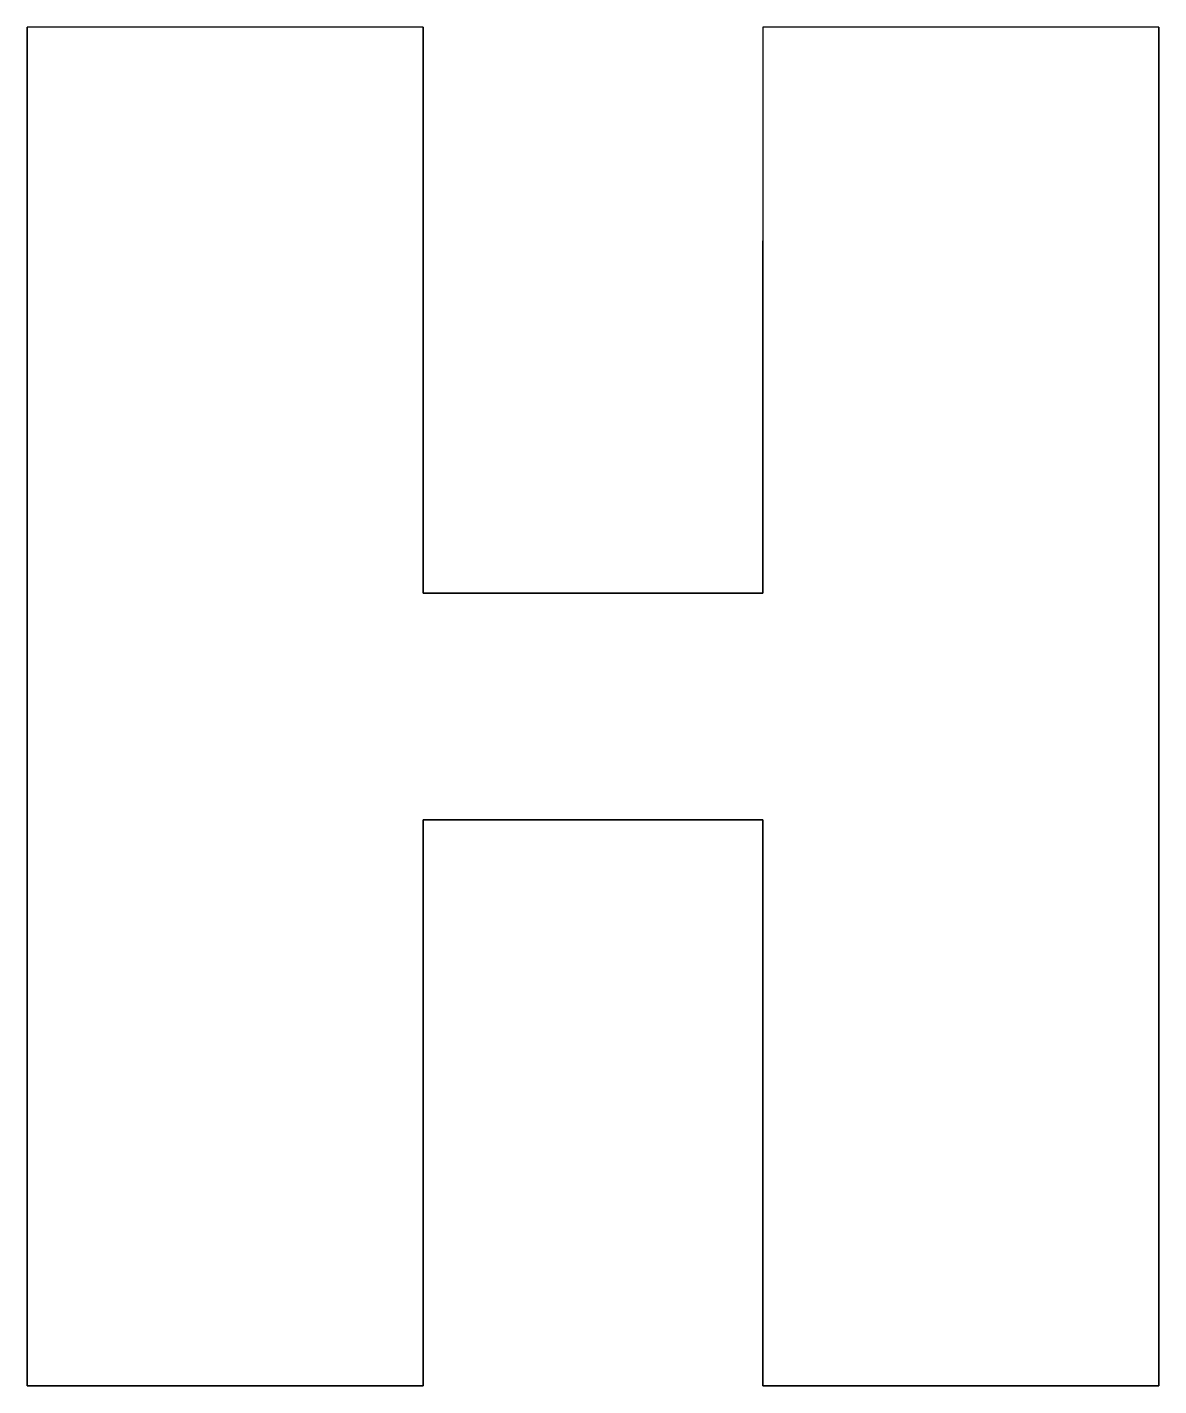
# Model space of a CAD drawing. Header units: inches. Extents: x 0 to 20, y 0 to 24.
import ezdxf

# ---------------------------------------------------------------- set-up
doc = ezdxf.new("R2010")
doc.units = ezdxf.units.IN
doc.header["$MEASUREMENT"] = 0

msp = doc.modelspace()

# ---------------------------------------------------------------- linework, layer by layer
for points in [[(0, 0), (7, 0), (7, 10), (13, 10), (13, 0), (20, 0), (20, 24), (13, 24), (13, 20.462), (13, 20.225), (13, 14), (7, 14), (7, 24), (0, 24)], [(20, 24), (13, 24), (13, 20.462), (13, 20.225), (13, 14), (7, 14), (7, 24), (0, 24), (0, 0), (7, 0), (7, 10), (13, 10), (13, 0), (20, 0)]]:
    msp.add_lwpolyline(points, close=True)
for points in [[(20, 24), (20, 0), (13, 0), (13, 10), (7, 10), (7, 0), (0, 0), (0, 24)], [(7, 24), (7, 14), (13, 14), (13, 20.225)]]:
    msp.add_lwpolyline(points)

doc.saveas('drawing.dxf')
